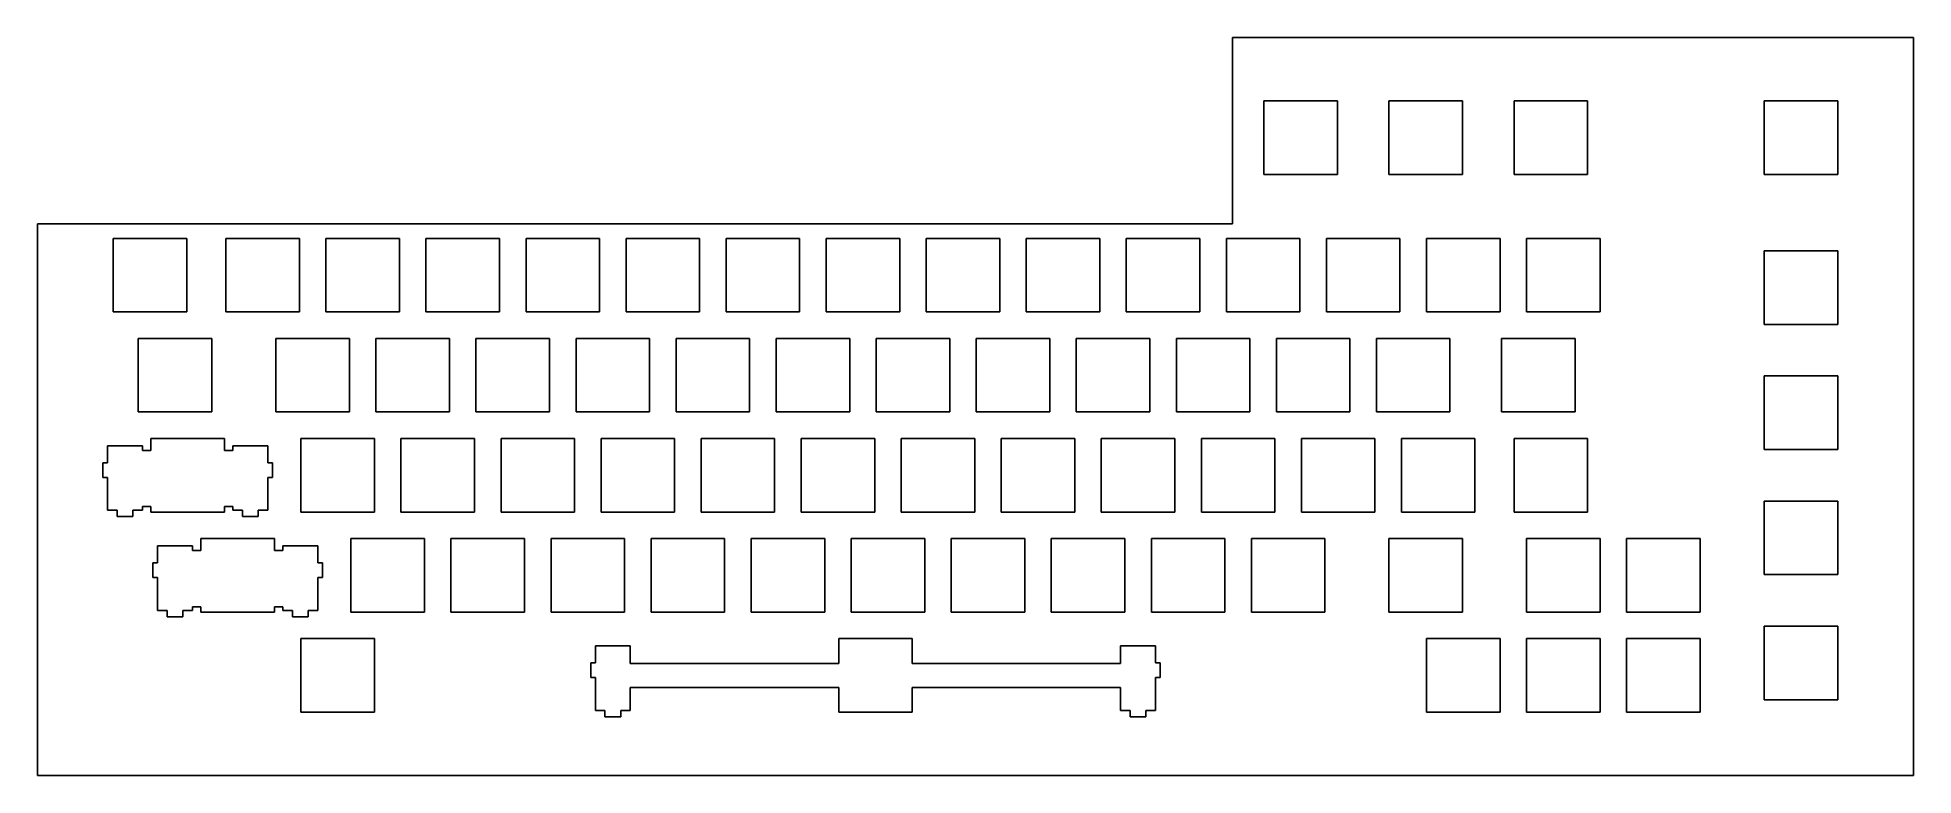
# Model space of a CAD drawing. Header units: metres. Extents: x 0 to 357, y 0 to 140.
import ezdxf

# ---------------------------------------------------------------- set-up
doc = ezdxf.new("R2010")
doc.units = ezdxf.units.M

msp = doc.modelspace()

# ---------------------------------------------------------------- linework, layer by layer
for p, q in [((357.188, 140.494), (227.5, 140.494)), ((227.5, 140.494), (227.5, 104.994)), ((357.188, 0), (357.188, 140.494)), ((233.506, 114.444), (233.506, 128.444)), ((233.506, 128.444), (247.506, 128.444)), ((247.506, 128.444), (247.506, 114.444)), ((257.319, 114.444), (257.319, 128.444)), ((257.319, 128.444), (271.319, 128.444)), ((271.319, 128.444), (271.319, 114.444)), ((281.131, 114.444), (281.131, 128.444)), ((281.131, 128.444), (295.131, 128.444)), ((295.131, 128.444), (295.131, 114.444)), ((328.756, 114.444), (328.756, 128.444)), ((328.756, 128.444), (342.756, 128.444)), ((342.756, 128.444), (342.756, 114.444)), ((247.506, 114.444), (233.506, 114.444)), ((271.319, 114.444), (257.319, 114.444)), ((295.131, 114.444), (281.131, 114.444)), ((342.756, 114.444), (328.756, 114.444)), ((227.5, 104.994), (0, 104.994)), ((0, 104.994), (0, 0)), ((14.4312, 88.25), (14.4312, 102.25)), ((14.4312, 102.25), (28.4312, 102.25)), ((28.4312, 102.25), (28.4312, 88.25)), ((35.8625, 88.25), (35.8625, 102.25)), ((35.8625, 102.25), (49.8625, 102.25)), ((49.8625, 102.25), (49.8625, 88.25)), ((54.9125, 88.25), (54.9125, 102.25)), ((54.9125, 102.25), (68.9125, 102.25)), ((68.9125, 102.25), (68.9125, 88.25)), ((73.9625, 88.25), (73.9625, 102.25)), ((73.9625, 102.25), (87.9625, 102.25)), ((87.9625, 102.25), (87.9625, 88.25)), ((93.0125, 88.25), (93.0125, 102.25)), ((93.0125, 102.25), (107.012, 102.25)), ((107.012, 102.25), (107.012, 88.25)), ((112.062, 88.25), (112.062, 102.25)), ((112.062, 102.25), (126.062, 102.25)), ((126.062, 102.25), (126.062, 88.25)), ((131.112, 88.25), (131.112, 102.25)), ((131.112, 102.25), (145.112, 102.25)), ((145.112, 102.25), (145.112, 88.25)), ((150.162, 88.25), (150.162, 102.25)), ((150.162, 102.25), (164.162, 102.25)), ((164.162, 102.25), (164.162, 88.25)), ((169.212, 88.25), (169.212, 102.25)), ((169.212, 102.25), (183.212, 102.25)), ((183.212, 102.25), (183.212, 88.25)), ((188.262, 88.25), (188.262, 102.25)), ((188.262, 102.25), (202.262, 102.25)), ((202.262, 102.25), (202.262, 88.25)), ((207.312, 88.25), (207.312, 102.25)), ((207.312, 102.25), (221.312, 102.25)), ((221.312, 102.25), (221.312, 88.25)), ((226.362, 88.25), (226.362, 102.25)), ((226.362, 102.25), (240.362, 102.25)), ((240.362, 102.25), (240.362, 88.25)), ((245.412, 88.25), (245.412, 102.25)), ((245.412, 102.25), (259.412, 102.25)), ((259.412, 102.25), (259.412, 88.25)), ((264.462, 88.25), (264.462, 102.25)), ((264.462, 102.25), (278.462, 102.25)), ((278.462, 102.25), (278.462, 88.25)), ((283.512, 88.25), (283.512, 102.25)), ((283.512, 102.25), (297.512, 102.25)), ((297.512, 102.25), (297.512, 88.25)), ((328.756, 85.8687), (328.756, 99.8687)), ((328.756, 99.8687), (342.756, 99.8687)), ((342.756, 99.8687), (342.756, 85.8687)), ((28.4312, 88.25), (14.4312, 88.25)), ((49.8625, 88.25), (35.8625, 88.25)), ((68.9125, 88.25), (54.9125, 88.25)), ((87.9625, 88.25), (73.9625, 88.25)), ((107.012, 88.25), (93.0125, 88.25)), ((126.062, 88.25), (112.062, 88.25)), ((145.112, 88.25), (131.112, 88.25)), ((164.162, 88.25), (150.162, 88.25)), ((183.212, 88.25), (169.212, 88.25)), ((202.262, 88.25), (188.262, 88.25)), ((221.312, 88.25), (207.312, 88.25)), ((240.362, 88.25), (226.362, 88.25)), ((259.412, 88.25), (245.412, 88.25)), ((278.462, 88.25), (264.462, 88.25)), ((297.512, 88.25), (283.512, 88.25)), ((342.756, 85.8687), (328.756, 85.8687)), ((19.1937, 69.2), (19.1937, 83.2)), ((19.1937, 83.2), (33.1937, 83.2)), ((33.1937, 83.2), (33.1937, 69.2)), ((45.3875, 69.2), (45.3875, 83.2)), ((45.3875, 83.2), (59.3875, 83.2)), ((59.3875, 83.2), (59.3875, 69.2)), ((64.4375, 69.2), (64.4375, 83.2)), ((64.4375, 83.2), (78.4375, 83.2)), ((78.4375, 83.2), (78.4375, 69.2)), ((83.4875, 69.2), (83.4875, 83.2)), ((83.4875, 83.2), (97.4875, 83.2)), ((97.4875, 83.2), (97.4875, 69.2)), ((102.537, 69.2), (102.537, 83.2)), ((102.537, 83.2), (116.537, 83.2)), ((116.537, 83.2), (116.537, 69.2)), ((121.587, 69.2), (121.587, 83.2)), ((121.587, 83.2), (135.587, 83.2)), ((135.587, 83.2), (135.587, 69.2)), ((140.637, 69.2), (140.637, 83.2)), ((140.637, 83.2), (154.637, 83.2)), ((154.637, 83.2), (154.637, 69.2)), ((159.687, 69.2), (159.687, 83.2)), ((159.687, 83.2), (173.687, 83.2)), ((173.687, 83.2), (173.687, 69.2)), ((178.737, 69.2), (178.737, 83.2)), ((178.737, 83.2), (192.737, 83.2)), ((192.737, 83.2), (192.737, 69.2)), ((197.787, 69.2), (197.787, 83.2)), ((197.787, 83.2), (211.787, 83.2)), ((211.787, 83.2), (211.787, 69.2)), ((216.837, 69.2), (216.837, 83.2)), ((216.837, 83.2), (230.837, 83.2)), ((230.837, 83.2), (230.837, 69.2)), ((235.887, 69.2), (235.887, 83.2)), ((235.887, 83.2), (249.887, 83.2)), ((249.887, 83.2), (249.887, 69.2)), ((254.937, 69.2), (254.937, 83.2)), ((254.937, 83.2), (268.937, 83.2)), ((268.937, 83.2), (268.937, 69.2)), ((278.75, 69.2), (278.75, 83.2)), ((278.75, 83.2), (292.75, 83.2)), ((292.75, 83.2), (292.75, 69.2)), ((328.756, 62.0562), (328.756, 76.0562)), ((328.756, 76.0562), (342.756, 76.0562)), ((342.756, 76.0562), (342.756, 62.0562)), ((33.1937, 69.2), (19.1937, 69.2)), ((59.3875, 69.2), (45.3875, 69.2)), ((78.4375, 69.2), (64.4375, 69.2)), ((97.4875, 69.2), (83.4875, 69.2)), ((116.537, 69.2), (102.537, 69.2)), ((135.587, 69.2), (121.587, 69.2)), ((154.637, 69.2), (140.637, 69.2)), ((173.687, 69.2), (159.687, 69.2)), ((192.737, 69.2), (178.737, 69.2)), ((211.787, 69.2), (197.787, 69.2)), ((230.837, 69.2), (216.837, 69.2)), ((249.887, 69.2), (235.887, 69.2)), ((268.937, 69.2), (254.937, 69.2)), ((292.75, 69.2), (278.75, 69.2)), ((13.31, 59.55), (13.31, 62.78)), ((13.31, 62.78), (19.96, 62.78)), ((19.96, 62.78), (19.96, 61.88)), ((19.96, 61.88), (21.575, 61.88)), ((21.575, 61.88), (21.575, 64.15)), ((21.575, 64.15), (35.575, 64.15)), ((35.575, 64.15), (35.575, 61.88)), ((35.575, 61.88), (37.19, 61.88)), ((37.19, 61.88), (37.19, 62.78)), ((37.19, 62.78), (43.84, 62.78)), ((43.84, 62.78), (43.84, 59.55)), ((50.15, 50.15), (50.15, 64.15)), ((50.15, 64.15), (64.15, 64.15)), ((64.15, 64.15), (64.15, 50.15)), ((69.2, 50.15), (69.2, 64.15)), ((69.2, 64.15), (83.2, 64.15)), ((83.2, 64.15), (83.2, 50.15)), ((88.25, 50.15), (88.25, 64.15)), ((88.25, 64.15), (102.25, 64.15)), ((102.25, 64.15), (102.25, 50.15)), ((107.3, 50.15), (107.3, 64.15)), ((107.3, 64.15), (121.3, 64.15)), ((121.3, 64.15), (121.3, 50.15)), ((126.35, 50.15), (126.35, 64.15)), ((126.35, 64.15), (140.35, 64.15)), ((140.35, 64.15), (140.35, 50.15)), ((145.4, 50.15), (145.4, 64.15)), ((145.4, 64.15), (159.4, 64.15)), ((159.4, 64.15), (159.4, 50.15)), ((164.45, 50.15), (164.45, 64.15)), ((164.45, 64.15), (178.45, 64.15)), ((178.45, 64.15), (178.45, 50.15)), ((183.5, 50.15), (183.5, 64.15)), ((183.5, 64.15), (197.5, 64.15)), ((197.5, 64.15), (197.5, 50.15)), ((202.55, 50.15), (202.55, 64.15)), ((202.55, 64.15), (216.55, 64.15)), ((216.55, 64.15), (216.55, 50.15)), ((221.6, 50.15), (221.6, 64.15)), ((221.6, 64.15), (235.6, 64.15)), ((235.6, 64.15), (235.6, 50.15)), ((240.65, 50.15), (240.65, 64.15)), ((240.65, 64.15), (254.65, 64.15)), ((254.65, 64.15), (254.65, 50.15)), ((259.7, 50.15), (259.7, 64.15)), ((259.7, 64.15), (273.7, 64.15)), ((273.7, 64.15), (273.7, 50.15)), ((281.131, 50.15), (281.131, 64.15)), ((281.131, 64.15), (295.131, 64.15)), ((295.131, 64.15), (295.131, 50.15)), ((342.756, 62.0562), (328.756, 62.0562)), ((12.435, 56.75), (12.435, 59.55)), ((12.435, 59.55), (13.31, 59.55)), ((43.84, 59.55), (44.715, 59.55)), ((44.715, 59.55), (44.715, 56.75)), ((13.31, 56.75), (12.435, 56.75)), ((13.31, 50.48), (13.31, 56.75)), ((44.715, 56.75), (43.84, 56.75)), ((43.84, 56.75), (43.84, 50.48)), ((15.135, 50.48), (13.31, 50.48)), ((15.135, 49.28), (15.135, 50.48)), ((19.96, 50.48), (18.135, 50.48)), ((18.135, 50.48), (18.135, 49.28)), ((21.575, 51.18), (19.96, 51.18)), ((19.96, 51.18), (19.96, 50.48)), ((21.575, 50.15), (21.575, 51.18)), ((35.575, 50.15), (21.575, 50.15)), ((37.19, 51.18), (35.575, 51.18)), ((35.575, 51.18), (35.575, 50.15)), ((37.19, 50.48), (37.19, 51.18)), ((39.015, 50.48), (37.19, 50.48)), ((39.015, 49.28), (39.015, 50.48)), ((43.84, 50.48), (42.015, 50.48)), ((42.015, 50.48), (42.015, 49.28)), ((64.15, 50.15), (50.15, 50.15)), ((83.2, 50.15), (69.2, 50.15)), ((102.25, 50.15), (88.25, 50.15)), ((121.3, 50.15), (107.3, 50.15)), ((140.35, 50.15), (126.35, 50.15)), ((159.4, 50.15), (145.4, 50.15)), ((178.45, 50.15), (164.45, 50.15)), ((197.5, 50.15), (183.5, 50.15)), ((216.55, 50.15), (202.55, 50.15)), ((235.6, 50.15), (221.6, 50.15)), ((254.65, 50.15), (240.65, 50.15)), ((273.7, 50.15), (259.7, 50.15)), ((295.131, 50.15), (281.131, 50.15)), ((328.756, 38.2437), (328.756, 52.2437)), ((328.756, 52.2437), (342.756, 52.2437)), ((342.756, 52.2437), (342.756, 38.2437)), ((18.135, 49.28), (15.135, 49.28)), ((42.015, 49.28), (39.015, 49.28)), ((22.835, 40.5), (22.835, 43.73)), ((22.835, 43.73), (29.485, 43.73)), ((29.485, 43.73), (29.485, 42.83)), ((31.1, 42.83), (31.1, 45.1)), ((31.1, 45.1), (45.1, 45.1)), ((45.1, 45.1), (45.1, 42.83)), ((46.715, 42.83), (46.715, 43.73)), ((46.715, 43.73), (53.365, 43.73)), ((53.365, 43.73), (53.365, 40.5)), ((59.675, 31.1), (59.675, 45.1)), ((59.675, 45.1), (73.675, 45.1)), ((73.675, 45.1), (73.675, 31.1)), ((78.725, 31.1), (78.725, 45.1)), ((78.725, 45.1), (92.725, 45.1)), ((92.725, 45.1), (92.725, 31.1)), ((97.775, 31.1), (97.775, 45.1)), ((97.775, 45.1), (111.775, 45.1)), ((111.775, 45.1), (111.775, 31.1)), ((116.825, 31.1), (116.825, 45.1)), ((116.825, 45.1), (130.825, 45.1)), ((130.825, 45.1), (130.825, 31.1)), ((135.875, 31.1), (135.875, 45.1)), ((135.875, 45.1), (149.875, 45.1)), ((149.875, 45.1), (149.875, 31.1)), ((154.925, 31.1), (154.925, 45.1)), ((154.925, 45.1), (168.925, 45.1)), ((168.925, 45.1), (168.925, 31.1)), ((173.975, 31.1), (173.975, 45.1)), ((173.975, 45.1), (187.975, 45.1)), ((187.975, 45.1), (187.975, 31.1)), ((193.025, 31.1), (193.025, 45.1)), ((193.025, 45.1), (207.025, 45.1)), ((207.025, 45.1), (207.025, 31.1)), ((212.075, 31.1), (212.075, 45.1)), ((212.075, 45.1), (226.075, 45.1)), ((226.075, 45.1), (226.075, 31.1)), ((231.125, 31.1), (231.125, 45.1)), ((231.125, 45.1), (245.125, 45.1)), ((245.125, 45.1), (245.125, 31.1)), ((257.319, 31.1), (257.319, 45.1)), ((257.319, 45.1), (271.319, 45.1)), ((271.319, 45.1), (271.319, 31.1)), ((283.512, 31.1), (283.512, 45.1)), ((283.512, 45.1), (297.512, 45.1)), ((297.512, 45.1), (297.512, 31.1)), ((302.562, 31.1), (302.562, 45.1)), ((302.562, 45.1), (316.562, 45.1)), ((316.562, 45.1), (316.562, 31.1)), ((21.96, 37.7), (21.96, 40.5)), ((21.96, 40.5), (22.835, 40.5)), ((29.485, 42.83), (31.1, 42.83)), ((45.1, 42.83), (46.715, 42.83)), ((53.365, 40.5), (54.24, 40.5)), ((54.24, 40.5), (54.24, 37.7)), ((22.835, 37.7), (21.96, 37.7)), ((22.835, 31.43), (22.835, 37.7)), ((54.24, 37.7), (53.365, 37.7)), ((53.365, 37.7), (53.365, 31.43)), ((342.756, 38.2437), (328.756, 38.2437)), ((24.66, 31.43), (22.835, 31.43)), ((24.66, 30.23), (24.66, 31.43)), ((27.66, 30.23), (24.66, 30.23)), ((29.485, 31.43), (27.66, 31.43)), ((27.66, 31.43), (27.66, 30.23)), ((31.1, 32.13), (29.485, 32.13)), ((29.485, 32.13), (29.485, 31.43)), ((31.1, 31.1), (31.1, 32.13)), ((45.1, 31.1), (31.1, 31.1)), ((46.715, 32.13), (45.1, 32.13)), ((45.1, 32.13), (45.1, 31.1)), ((46.715, 31.43), (46.715, 32.13)), ((48.54, 31.43), (46.715, 31.43)), ((48.54, 30.23), (48.54, 31.43)), ((51.54, 30.23), (48.54, 30.23)), ((53.365, 31.43), (51.54, 31.43)), ((51.54, 31.43), (51.54, 30.23)), ((73.675, 31.1), (59.675, 31.1)), ((92.725, 31.1), (78.725, 31.1)), ((111.775, 31.1), (97.775, 31.1)), ((130.825, 31.1), (116.825, 31.1)), ((149.875, 31.1), (135.875, 31.1)), ((168.925, 31.1), (154.925, 31.1)), ((187.975, 31.1), (173.975, 31.1)), ((207.025, 31.1), (193.025, 31.1)), ((226.075, 31.1), (212.075, 31.1)), ((245.125, 31.1), (231.125, 31.1)), ((271.319, 31.1), (257.319, 31.1)), ((297.512, 31.1), (283.512, 31.1)), ((316.562, 31.1), (302.562, 31.1)), ((50.15, 12.05), (50.15, 26.05)), ((50.15, 26.05), (64.15, 26.05)), ((64.15, 26.05), (64.15, 12.05)), ((152.544, 21.35), (152.544, 26.05)), ((152.544, 26.05), (166.544, 26.05)), ((166.544, 26.05), (166.544, 21.35)), ((264.462, 12.05), (264.462, 26.05)), ((264.462, 26.05), (278.462, 26.05)), ((278.462, 26.05), (278.462, 12.05)), ((283.512, 12.05), (283.512, 26.05)), ((283.512, 26.05), (297.512, 26.05)), ((297.512, 26.05), (297.512, 12.05)), ((302.562, 12.05), (302.562, 26.05)), ((302.562, 26.05), (316.562, 26.05)), ((316.562, 26.05), (316.562, 12.05)), ((328.756, 14.4312), (328.756, 28.4312)), ((328.756, 28.4312), (342.756, 28.4312)), ((342.756, 28.4312), (342.756, 14.4312)), ((105.344, 18.65), (105.344, 21.45)), ((105.344, 21.45), (106.219, 21.45)), ((106.219, 21.45), (106.219, 24.68)), ((106.219, 24.68), (112.869, 24.68)), ((112.869, 24.68), (112.869, 21.35)), ((206.219, 21.35), (206.219, 24.68)), ((206.219, 24.68), (212.869, 24.68)), ((212.869, 24.68), (212.869, 21.45)), ((212.869, 21.45), (213.744, 21.45)), ((213.744, 21.45), (213.744, 18.65)), ((106.219, 18.65), (105.344, 18.65)), ((106.219, 12.38), (106.219, 18.65)), ((112.869, 21.35), (152.544, 21.35)), ((166.544, 21.35), (206.219, 21.35)), ((213.744, 18.65), (212.869, 18.65)), ((212.869, 18.65), (212.869, 12.38)), ((152.544, 16.75), (112.869, 16.75)), ((112.869, 16.75), (112.869, 12.38)), ((152.544, 12.05), (152.544, 16.75)), ((206.219, 16.75), (166.544, 16.75)), ((166.544, 16.75), (166.544, 12.05)), ((206.219, 12.38), (206.219, 16.75)), ((342.756, 14.4312), (328.756, 14.4312)), ((64.15, 12.05), (50.15, 12.05)), ((108.044, 12.38), (106.219, 12.38)), ((108.044, 11.18), (108.044, 12.38)), ((111.044, 11.18), (108.044, 11.18)), ((112.869, 12.38), (111.044, 12.38)), ((111.044, 12.38), (111.044, 11.18)), ((166.544, 12.05), (152.544, 12.05)), ((208.044, 12.38), (206.219, 12.38)), ((208.044, 11.18), (208.044, 12.38)), ((211.044, 11.18), (208.044, 11.18)), ((212.869, 12.38), (211.044, 12.38)), ((211.044, 12.38), (211.044, 11.18)), ((278.462, 12.05), (264.462, 12.05)), ((297.512, 12.05), (283.512, 12.05)), ((316.562, 12.05), (302.562, 12.05)), ((0, 0), (357.188, 0))]:
    msp.add_line(p, q)

doc.saveas('drawing.dxf')
